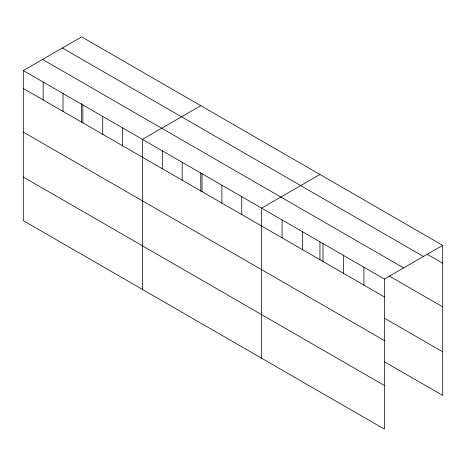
<?xml version="1.0" encoding="UTF-8"?>
<svg xmlns="http://www.w3.org/2000/svg" width="466" height="466" viewBox="0 0 466 466"><rect width="100%" height="100%" fill="white"/><g stroke="black" fill="none" stroke-linecap="round" stroke-linejoin="round"><path stroke-width="0.7" d="M23.3 70.558L384.38 279.023L384.38 429.116L23.3 220.645L23.3 70.558L81.62 36.884L442.7 245.355L442.7 395.442L384.415 361.797M200.776 105.683L142.456 139.351L142.456 289.438M319.932 174.476L261.612 208.145L261.612 358.238M384.38 279.023L442.7 245.355M427.2 254.302L442.7 263.249M62.374 47.998L423.454 256.463M42.546 59.444L403.626 267.915M389.378 276.088L442.7 306.873M23.3 88.453L384.38 296.918M384.415 318.167L442.7 351.818M23.3 132.076L384.38 340.541M23.3 177.022L384.38 385.493M363.923 267.21L363.923 285.105M343.459 255.397L343.459 273.292M322.996 243.584L322.996 261.478M319.932 241.796L319.932 259.917M302.539 231.771L302.539 249.665M282.076 219.958L282.076 237.852M241.755 196.681L241.755 214.576M221.892 185.212L221.892 203.112M202.034 173.748L202.034 191.643M200.776 172.997L200.776 191.124M182.177 162.285L182.177 180.179M162.314 150.815L162.314 168.709M122.599 127.888L122.599 145.782M102.736 116.418L102.736 134.313M82.878 104.955L82.878 122.849M81.62 103.481L81.62 122.331M63.021 93.485L63.021 111.386M43.157 82.022L43.157 99.916"/></g></svg>
